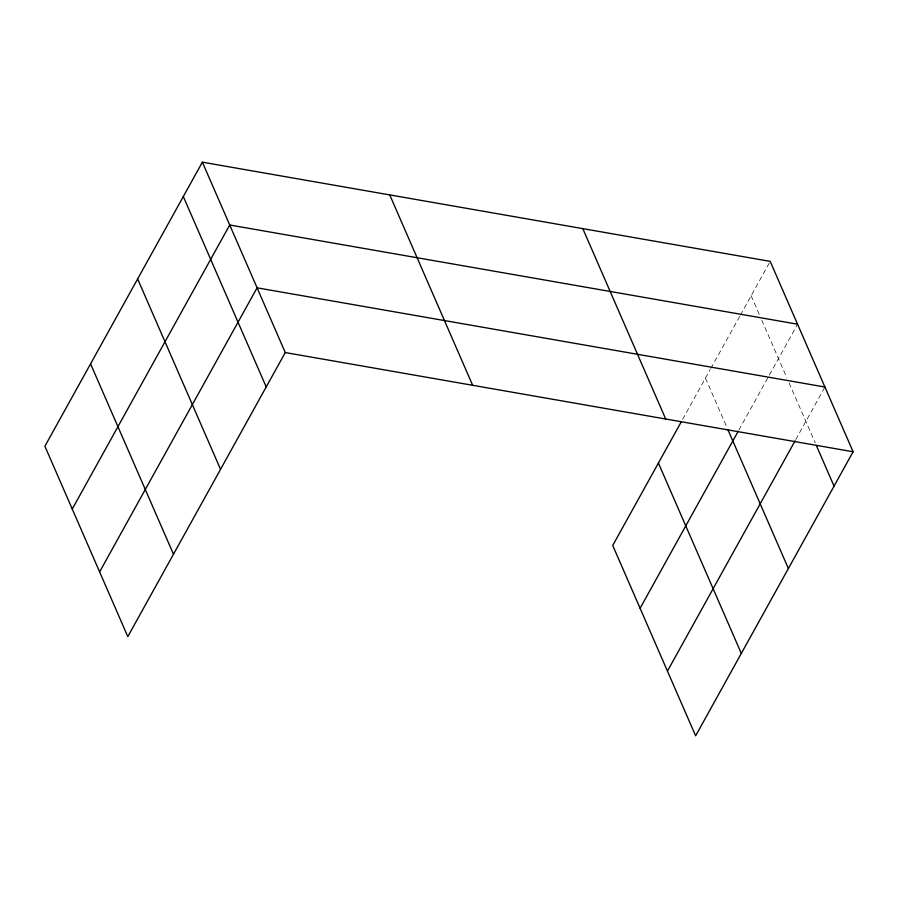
<?xml version="1.0" encoding="UTF-8"?>
<svg xmlns="http://www.w3.org/2000/svg" width="898" height="898" viewBox="0 0 898 898"><rect width="100%" height="100%" fill="white"/><g stroke="black" fill="none" stroke-linecap="round" stroke-linejoin="round"><path stroke-width="0.67" stroke-dasharray="4.49 3.37" d="M682.615 419.377L710.172 369.662M710.846 368.449L739.728 316.343M740.401 315.131L770.192 261.374M738.874 430.063L797.559 324.2M795.785 439.571L824.914 387.027M751.143 295.745L759.517 314.974M761.751 320.103L786.873 377.8M789.106 382.93L815.261 442.972M705.469 378.148L727.245 428.155"/><path stroke-width="1.35" d="M202.364 162.168L44.9 446.239L127.808 636.626L285.272 352.555L202.364 162.168L770.192 261.374L853.1 451.761L695.636 735.832L612.728 545.445L681.268 421.802M72.255 509.065L229.72 224.994L797.559 324.2M99.622 571.891L257.075 287.82L824.914 387.027M640.094 608.272L738.201 431.276M667.45 671.098L795.112 440.783M285.272 352.555L853.1 451.761M816.361 445.509L834.051 486.132M727.807 429.435L788.377 568.524M582.813 228.642L665.71 419.018M658.402 463.042L741.31 653.43M389.743 194.911L472.651 385.287M183.315 196.539L266.212 386.926M137.641 278.941L220.538 469.328M90.575 363.847L173.482 554.223"/></g></svg>
